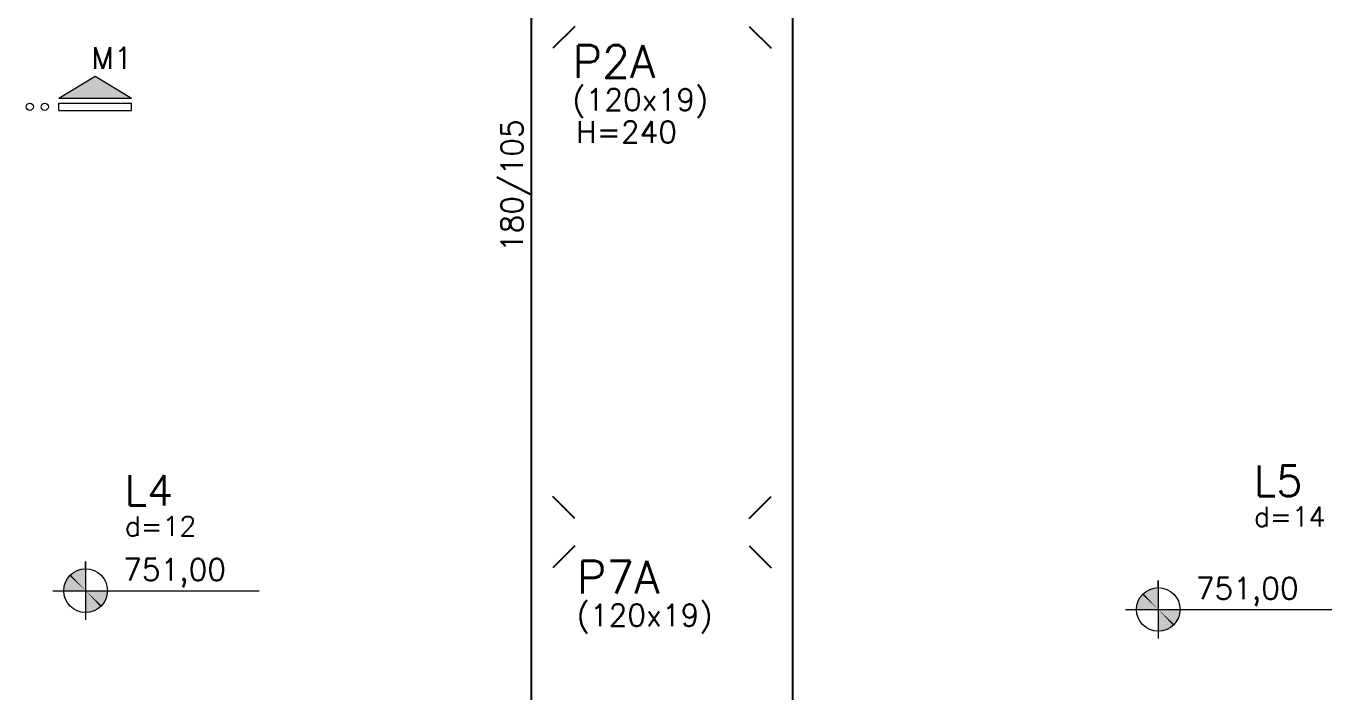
# Model space of a CAD drawing. Extents: x -40810 to 33675, y -2018 to 21213.
# Drawn here: x 16266 to 17164, y 3583 to 4041 of the extents above; entities that cross this region are included whole.
import ezdxf

# ---------------------------------------------------------------- set-up
doc = ezdxf.new("R2010")
doc.units = 0
doc.layers.get('0').update_dxf_attribs({"color": 1, "lineweight": 9})
for name, color, linetype in [('1', 5, 'Continuous'), ('10', 7, 'Continuous'), ('11', 22, 'Continuous'), ('12', 3, 'Continuous'), ('13', 7, 'Continuous'), ('242', 3, 'Continuous'), ('26', 1, 'Continuous'), ('27', 10, 'Continuous'), ('6', 6, 'Continuous'), ('8', 5, 'Continuous'), ('9', 3, 'Continuous')]:
    doc.layers.add(name, color=color, linetype=linetype)
doc.styles.get("Standard").update_dxf_attribs({"font": 'romans.shx', "width": 0.8})

msp = doc.modelspace()

# ---------------------------------------------------------------- linework, layer by layer
for p, q in [((16288.142, 3991.901), (16313.143, 4006.901)), ((16313.142, 4006.901), (16338.142, 3991.9)), ((16288.142, 3991.901), (16338.142, 3991.9)), ((16288.142, 3988.401), (16338.142, 3988.401)), ((16288.142, 3983.401), (16288.142, 3988.401)), ((16338.142, 3983.4), (16338.142, 3988.401)), ((16288.142, 3983.401), (16338.142, 3983.4)), ((16306.546, 3667.93), (16306.546, 3672.93)), ((16306.546, 3672.93), (16306.546, 3632.93)), ((17044.186, 3655.027), (17044.186, 3660.027)), ((17044.186, 3660.027), (17044.186, 3620.027)), ((16284.046, 3652.93), (16425.955, 3652.93)), ((17021.686, 3640.027), (17163.596, 3640.027))]:
    msp.add_line(p, q)
for centre, radius in [((16268.142, 3985.901), 2.5), ((16278.453, 3985.901), 2.5), ((16306.546, 3652.93), 15), ((17044.186, 3640.027), 15)]:
    msp.add_circle(centre, radius)
at = {"layer": '1'}
for points in [[(16612.927, 4049.183), (16612.927, 3693.191)], [(16792.927, 3693.191), (16792.927, 4049.183)], [(16612.927, 3693.191), (16612.927, 3349.191)], [(16792.927, 3362.191), (16792.927, 3693.191)]]:
    msp.add_lwpolyline(points, dxfattribs=at)
at = {"layer": '242'}
msp.add_line((16702.927, 3693.191), (16702.927, 3693.191), dxfattribs=at)
at = {"layer": '27'}
for points in [[(16338.142, 3991.9), (16288.142, 3991.901), (16313.143, 4006.901)], [(16338.142, 3991.9), (16313.143, 4006.901), (16338.142, 3991.9)], [(16306.546, 3652.93), (16296.344, 3663.927), (16295.525, 3663.105)], [(16306.546, 3652.93), (16296.91, 3664.425), (16296.344, 3663.927)], [(16306.546, 3652.93), (16297.59, 3664.963), (16296.91, 3664.425)], [(16306.546, 3652.93), (16298.181, 3665.381), (16297.59, 3664.963)], [(16306.546, 3652.93), (16298.957, 3665.869), (16298.181, 3665.381)], [(16306.546, 3652.93), (16299.638, 3666.245), (16298.957, 3665.869)], [(16306.546, 3652.93), (16300.537, 3666.674), (16299.638, 3666.245)], [(16306.546, 3652.93), (16301.032, 3666.88), (16300.537, 3666.674)], [(16306.546, 3652.93), (16302.127, 3667.264), (16301.032, 3666.88)], [(16306.546, 3652.93), (16303.501, 3667.618), (16302.127, 3667.264)], [(16306.546, 3652.93), (16304.686, 3667.814), (16303.501, 3667.618)], [(16306.546, 3652.93), (16306.546, 3667.93), (16304.686, 3667.814)], [(16306.546, 3652.93), (16291.713, 3655.164), (16291.581, 3653.956)], [(16306.546, 3652.93), (16291.843, 3655.901), (16291.713, 3655.164)], [(16306.546, 3652.93), (16292.066, 3656.845), (16291.843, 3655.901)], [(16306.546, 3652.93), (16292.504, 3658.205), (16292.066, 3656.845)], [(16306.546, 3652.93), (16293.117, 3659.614), (16292.504, 3658.205)], [(16306.546, 3652.93), (16293.692, 3660.662), (16293.117, 3659.614)], [(16306.546, 3652.93), (16294.333, 3661.639), (16293.692, 3660.662)], [(16306.546, 3652.93), (16295.525, 3663.105), (16294.333, 3661.639)], [(17044.186, 3640.027), (17041.142, 3654.715), (17039.768, 3654.361)], [(17044.186, 3640.027), (17042.327, 3654.911), (17041.142, 3654.715)], [(17044.186, 3640.027), (17044.186, 3655.027), (17042.327, 3654.911)], [(16306.546, 3652.93), (16291.575, 3653.864), (16291.546, 3652.93)], [(16306.546, 3652.93), (16291.546, 3652.93), (16306.546, 3652.93)], [(16306.546, 3652.93), (16291.581, 3653.956), (16291.575, 3653.864)], [(16306.546, 3652.93), (16321.546, 3652.93), (16321.43, 3651.07)], [(16306.546, 3652.93), (16321.43, 3651.07), (16321.233, 3649.885)], [(16306.546, 3652.93), (16321.233, 3649.885), (16320.88, 3648.511)], [(16306.546, 3652.93), (16320.88, 3648.511), (16320.495, 3647.416)], [(16306.546, 3652.93), (16320.495, 3647.416), (16320.29, 3646.921)], [(16306.546, 3652.93), (16320.29, 3646.921), (16319.86, 3646.022)], [(16306.546, 3652.93), (16319.86, 3646.022), (16319.485, 3645.341)], [(16306.546, 3652.93), (16319.485, 3645.341), (16318.997, 3644.565)], [(16306.546, 3652.93), (16318.997, 3644.565), (16318.579, 3643.974)], [(16306.546, 3652.93), (16318.579, 3643.974), (16318.041, 3643.294)], [(16306.546, 3652.93), (16318.041, 3643.294), (16317.542, 3642.728)], [(16306.546, 3652.93), (16317.542, 3642.728), (16316.721, 3641.909)], [(16306.546, 3652.93), (16316.721, 3641.909), (16315.254, 3640.717)], [(16306.546, 3652.93), (16315.254, 3640.717), (16314.278, 3640.076)], [(16306.546, 3652.93), (16314.278, 3640.076), (16313.23, 3639.501)], [(16306.546, 3652.93), (16313.23, 3639.501), (16311.82, 3638.888)], [(16306.546, 3652.93), (16311.82, 3638.888), (16310.461, 3638.45)], [(16306.546, 3652.93), (16310.461, 3638.45), (16309.517, 3638.227)], [(16306.546, 3652.93), (16309.517, 3638.227), (16308.78, 3638.097)], [(16306.546, 3652.93), (16308.78, 3638.097), (16307.572, 3637.965)], [(16306.546, 3652.93), (16307.572, 3637.965), (16307.48, 3637.959)], [(16306.546, 3652.93), (16307.48, 3637.959), (16306.546, 3637.93)], [(16306.546, 3652.93), (16306.546, 3637.93), (16306.546, 3652.93)], [(17044.186, 3640.027), (17030.758, 3646.711), (17030.144, 3645.302)], [(17044.186, 3640.027), (17031.333, 3647.759), (17030.758, 3646.711)], [(17044.186, 3640.027), (17031.974, 3648.736), (17031.333, 3647.759)], [(17044.186, 3640.027), (17033.165, 3650.202), (17031.974, 3648.736)], [(17044.186, 3640.027), (17033.985, 3651.024), (17033.165, 3650.202)], [(17044.186, 3640.027), (17034.55, 3651.522), (17033.985, 3651.024)], [(17044.186, 3640.027), (17035.231, 3652.06), (17034.55, 3651.522)], [(17044.186, 3640.027), (17035.822, 3652.478), (17035.231, 3652.06)], [(17044.186, 3640.027), (17036.598, 3652.966), (17035.822, 3652.478)], [(17044.186, 3640.027), (17037.279, 3653.342), (17036.598, 3652.966)], [(17044.186, 3640.027), (17038.178, 3653.771), (17037.279, 3653.342)], [(17044.186, 3640.027), (17038.672, 3653.977), (17038.178, 3653.771)], [(17044.186, 3640.027), (17039.768, 3654.361), (17038.672, 3653.977)], [(17044.186, 3640.027), (17029.216, 3640.961), (17029.186, 3640.027)], [(17044.186, 3640.027), (17029.186, 3640.027), (17044.186, 3640.027)], [(17044.186, 3640.027), (17029.222, 3641.053), (17029.216, 3640.961)], [(17044.186, 3640.027), (17029.354, 3642.261), (17029.222, 3641.053)], [(17044.186, 3640.027), (17029.484, 3642.998), (17029.354, 3642.261)], [(17044.186, 3640.027), (17029.706, 3643.942), (17029.484, 3642.998)], [(17044.186, 3640.027), (17030.144, 3645.302), (17029.706, 3643.942)], [(17044.186, 3640.027), (17059.186, 3640.027), (17059.071, 3638.167)], [(17044.186, 3640.027), (17059.071, 3638.167), (17058.874, 3636.982)], [(17044.186, 3640.027), (17058.874, 3636.982), (17058.521, 3635.608)], [(17044.186, 3640.027), (17058.521, 3635.608), (17058.136, 3634.513)], [(17044.186, 3640.027), (17058.136, 3634.513), (17057.93, 3634.018)], [(17044.186, 3640.027), (17057.93, 3634.018), (17057.501, 3633.119)], [(17044.186, 3640.027), (17057.501, 3633.119), (17057.125, 3632.439)], [(17044.186, 3640.027), (17057.125, 3632.439), (17056.638, 3631.662)], [(17044.186, 3640.027), (17056.638, 3631.662), (17056.22, 3631.071)], [(17044.186, 3640.027), (17056.22, 3631.071), (17055.682, 3630.391)], [(17044.186, 3640.027), (17055.682, 3630.391), (17055.183, 3629.825)], [(17044.186, 3640.027), (17055.183, 3629.825), (17054.362, 3629.006)], [(17044.186, 3640.027), (17054.362, 3629.006), (17052.895, 3627.814)], [(17044.186, 3640.027), (17052.895, 3627.814), (17051.919, 3627.174)], [(17044.186, 3640.027), (17051.919, 3627.174), (17050.871, 3626.598)], [(17044.186, 3640.027), (17050.871, 3626.598), (17049.461, 3625.985)], [(17044.186, 3640.027), (17049.461, 3625.985), (17048.102, 3625.547)], [(17044.186, 3640.027), (17048.102, 3625.547), (17047.158, 3625.324)], [(17044.186, 3640.027), (17047.158, 3625.324), (17046.421, 3625.194)], [(17044.186, 3640.027), (17046.421, 3625.194), (17045.213, 3625.062)], [(17044.186, 3640.027), (17045.213, 3625.062), (17045.121, 3625.056)], [(17044.186, 3640.027), (17045.121, 3625.056), (17044.186, 3625.027)], [(17044.186, 3640.027), (17044.186, 3625.027), (17044.186, 3640.027)]]:
    msp.add_solid(points, dxfattribs=at)
at = {"layer": '6'}
for p, q in [((16642.927, 4041.191), (16627.927, 4026.191)), ((16762.927, 4041.191), (16777.927, 4026.191)), ((16642.927, 3702.691), (16627.927, 3717.691)), ((16762.927, 3702.691), (16777.927, 3717.691)), ((16642.927, 3683.691), (16627.927, 3668.691)), ((16762.927, 3683.691), (16777.927, 3668.691))]:
    msp.add_line(p, q, dxfattribs=at)

# ---------------------------------------------------------------- texts
at = {"layer": '10'}
for s, p in [('L5', (17109.966, 3717.956)), ('L4', (16333.466, 3711.456))]:
    msp.add_text(s, height=21, dxfattribs=at).set_placement(p)
at = {"layer": '11'}
msp.add_text('180/105', height=15, rotation=90, dxfattribs=at).set_placement((16607.302, 3885.933))
at = {"layer": '12'}
for s, p in [('(120x19)', (16641.429, 3983.294)), ('H=240', (16643.83, 3961.082)), ('(120x19)', (16644.382, 3628.575))]:
    msp.add_text(s, height=15, dxfattribs=at).set_placement(p)
at = {"layer": '13'}
for s, p in [('d=14', (17109.966, 3697.061)), ('d=12', (16333.466, 3690.561))]:
    msp.add_text(s, height=13.5, dxfattribs=at).set_placement(p)
at = {"layer": '26'}
for p in [(16332.383, 3659.959), (17070.024, 3647.056)]:
    msp.add_text('751,00', height=15, dxfattribs=at).set_placement(p)
at = {"layer": '8'}
msp.add_text('M1', height=15, dxfattribs=at).set_placement((16310.645, 4011.894))
at = {"layer": '9'}
for s, p in [('P2A', (16641.429, 4005.794)), ('P7A', (16644.382, 3651.075))]:
    msp.add_text(s, height=22.5, dxfattribs=at).set_placement(p)

doc.saveas('drawing.dxf')
